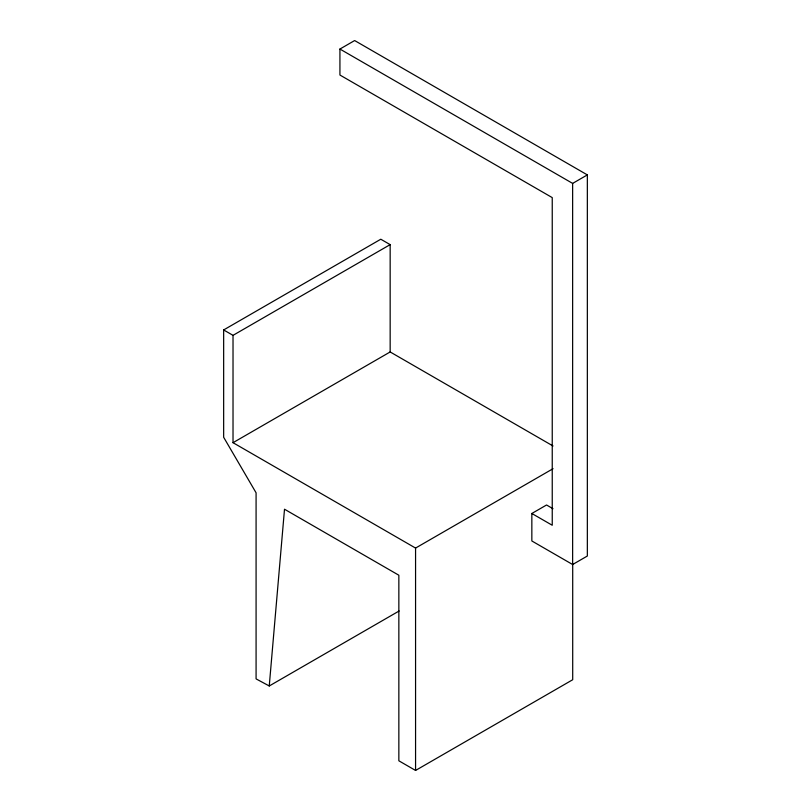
<?xml version="1.0" encoding="UTF-8"?>
<svg xmlns="http://www.w3.org/2000/svg" width="811" height="811" viewBox="0 0 811 811"><rect width="100%" height="100%" fill="white"/><g stroke="black" fill="none" stroke-linecap="round" stroke-linejoin="round"><path stroke-width="1.22" d="M553.031 445.989L390.162 351.954L390.162 244.628L380.795 239.225L223.654 329.945L223.654 437.271L256.083 492.804L256.083 678.888L269.252 685.974L284.509 509.217L398.85 575.232L398.85 760.799L415.567 770.45L572.708 679.73L572.708 563.483M531.844 513.485L552.24 525.254L552.24 197.61L339.931 75.028L339.931 49.045L354.64 40.55L587.346 174.902L587.346 556.022L572.637 564.517L531.844 540.967L531.844 513.485L546.553 504.989L552.99 508.71M223.654 329.945L233.021 335.349L390.162 244.628M339.931 49.045L572.637 183.398L587.346 174.902M233.021 335.349L233.021 442.684L390.162 351.954M233.021 442.684L415.567 548.074L553.072 468.687M269.252 685.974L399.113 610.997M572.637 183.398L572.637 564.517M415.567 548.074L415.567 770.45"/></g></svg>
